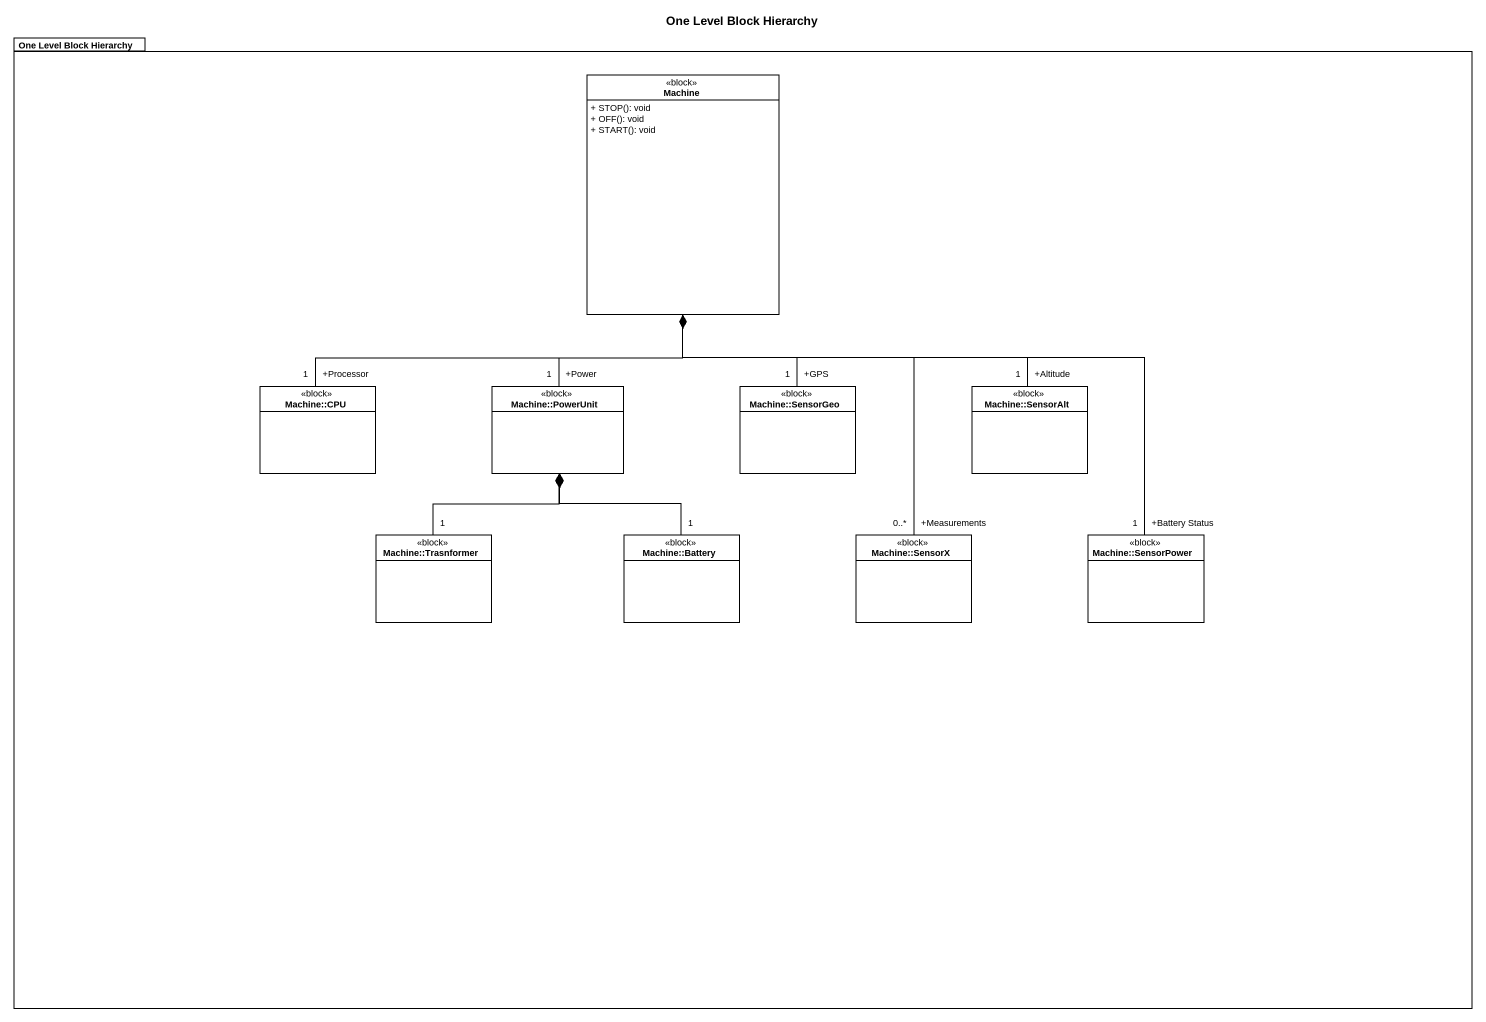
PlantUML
@startuml
title One Level Block Hierarchy
hide circle
hide empty members
skinparam classAttributeIconSize 0
package "One Level Block Hierarchy" as One_Level_Block_Hierarchy {
  class Machine <<block>> {
    + STOP(): void
    + OFF(): void
    + START(): void
  }
  class "Machine::CPU" as Machine_CPU <<block>>
  class "Machine::PowerUnit" as Machine_PowerUnit <<block>>
  class "Machine::SensorGeo" as Machine_SensorGeo <<block>>
  class "Machine::SensorAlt" as Machine_SensorAlt <<block>>
  class "Machine::Trasnformer" as Machine_Trasnformer <<block>>
  class "Machine::Battery" as Machine_Battery <<block>>
  class "Machine::SensorX" as Machine_SensorX <<block>>
  class "Machine::SensorPower" as Machine_SensorPower <<block>>
}
Machine_CPU "+Processor\n1" -up-* Machine
Machine_PowerUnit "+Power\n1" -up-* Machine
Machine_SensorGeo "+GPS\n1" -up-* Machine
Machine_SensorAlt "+Altitude\n1" -up-* Machine
Machine_Trasnformer "1" -up-* Machine_PowerUnit
Machine_Battery "1" -up-* Machine_PowerUnit
Machine_SensorX "+Measurements\n0..*" -up-* Machine
Machine_SensorPower "+Battery Status\n1" -up-* Machine
@enduml
